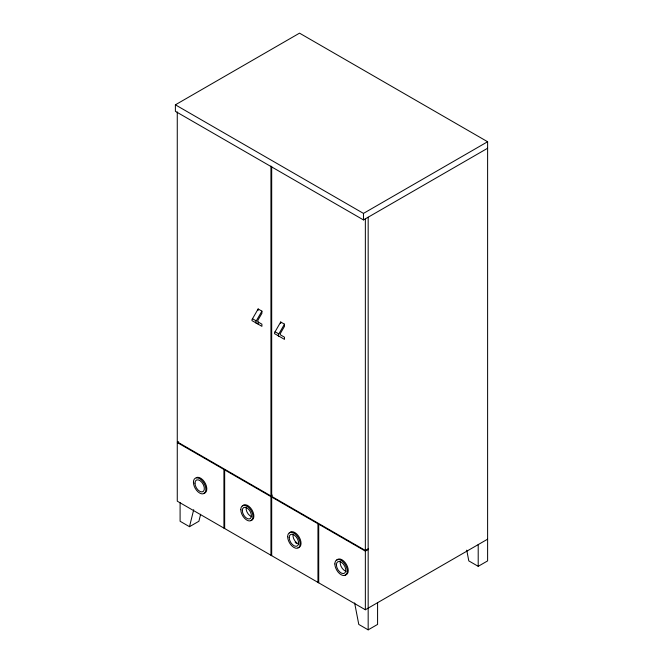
<?xml version="1.0" encoding="UTF-8"?>
<svg xmlns="http://www.w3.org/2000/svg" width="663" height="663" viewBox="0 0 663 663"><rect width="100%" height="100%" fill="white"/><g stroke="black" fill="none" stroke-linecap="round" stroke-linejoin="round"><path stroke-width="0.99" d="M180.096 502.645L180.096 521.259L189.494 526.687L193.704 509.69M200.632 514.264L198.9 521.259L189.494 526.687M258.147 321.994L261.91 324.174L261.91 326.345L252.504 320.909A1.508 0.87 -60 0 1 251.94 320.154A1.508 0.87 -60 0 1 252.504 318.737L258.147 308.966L261.91 311.138L261.91 313.309L258.147 319.823A1.881 1.086 -60 0 0 258.147 321.994L258.147 324.174M256.266 323.08A1.508 0.87 -60 0 1 255.703 322.326A1.508 0.87 -60 0 1 256.266 320.909L261.91 311.138M275.079 331.773L280.714 321.994L284.477 324.166L284.477 326.345L280.714 332.859A1.749 1.011 -60 0 0 280.714 335.03L284.477 337.202L284.477 339.373L275.079 333.945A1.508 0.87 -60 0 1 274.507 333.182A1.508 0.87 -60 0 1 275.079 331.773L278.833 333.945A1.508 0.87 -60 0 0 278.269 335.354A1.508 0.87 -60 0 0 278.833 336.116M278.833 333.945L284.477 324.166M487.612 148.255L363.473 219.925L175.388 111.334L175.388 104.82L299.527 33.15L487.612 141.741L487.612 560.898L478.205 566.326L468.799 560.898L466.735 550.149M175.388 104.82L363.473 213.403L487.612 141.741M487.612 539.176L365.354 609.761L177.27 501.17L177.27 442.536L178.687 441.715M177.27 111.931L177.27 441.881L270.935 495.957L272.352 495.145M271.689 166.446L271.689 496.396L365.354 550.472L368.172 548.84M177.27 442.536L365.354 551.119L368.172 549.494M354.63 602.924L358.774 624.422L368.172 629.85L377.579 624.422L377.579 602.7M252.504 318.737L256.266 320.909M478.205 544.605L478.205 566.326M368.172 217.207L368.172 629.85M365.354 218.84L365.354 550.472M365.354 551.119L365.354 609.761M363.473 213.403L363.473 219.925M318.712 524.193L318.712 582.827M317.958 523.762L317.958 582.396M280.714 321.994L280.714 323.445M271.689 497.043L271.689 555.685M270.935 166.007L270.935 495.957M270.935 496.612L270.935 555.246M258.147 308.966L258.147 310.417M224.666 469.901L224.666 528.535M223.92 469.462L223.92 528.104M251.799 516.709A6.439 3.721 60 0 1 246.222 507.046M296.51 543.411A7.343 4.243 60 0 1 295.192 542.301M346.069 571.299A6.647 3.837 60 0 1 340.31 561.321M196.198 477.7A8.793 5.08 60 0 1 205.53 483.791A8.793 5.08 60 0 1 203.707 493.33M242.542 506.035A8.586 4.956 60 0 1 252.097 510.096A8.586 4.956 60 0 1 250.838 520.397M289.441 533.019A8.793 5.08 60 0 1 299.22 537.179A8.793 5.08 60 0 1 297.936 547.737M336.647 560.276A8.793 5.08 60 0 1 346.434 564.437A8.793 5.08 60 0 1 345.141 574.995M298.864 544.041A6.647 3.837 60 0 1 293.104 534.063M194.955 483.145A6.647 3.837 60 0 0 202.008 491.921A6.647 3.837 60 0 0 202.008 482.515A6.647 3.837 60 0 0 194.955 483.145M242.31 510.485A6.439 3.721 60 0 0 249.139 518.988A6.439 3.721 60 0 0 249.139 509.88A6.439 3.721 60 0 0 242.31 510.485M289.184 537.552A6.647 3.837 60 0 0 296.237 546.32A6.647 3.837 60 0 0 296.237 536.922A6.647 3.837 60 0 0 289.184 537.552M336.39 564.801A6.647 3.837 60 0 0 343.442 573.578A6.647 3.837 60 0 0 343.442 564.172A6.647 3.837 60 0 0 336.39 564.801M193.43 482.266A8.793 5.08 60 0 0 202.762 493.877A8.793 5.08 60 0 0 202.762 481.437A8.793 5.08 60 0 0 193.43 482.266M240.793 509.615A8.586 4.956 60 0 0 249.901 520.944A8.586 4.956 60 0 0 249.901 508.794A8.586 4.956 60 0 0 240.793 509.615M287.667 536.674A8.793 5.08 60 0 0 296.991 548.276A8.793 5.08 60 0 0 296.991 535.837A8.793 5.08 60 0 0 287.667 536.674M334.873 563.931A8.793 5.08 60 0 0 344.205 575.534A8.793 5.08 60 0 0 344.205 563.094A8.793 5.08 60 0 0 334.873 563.931"/></g></svg>
